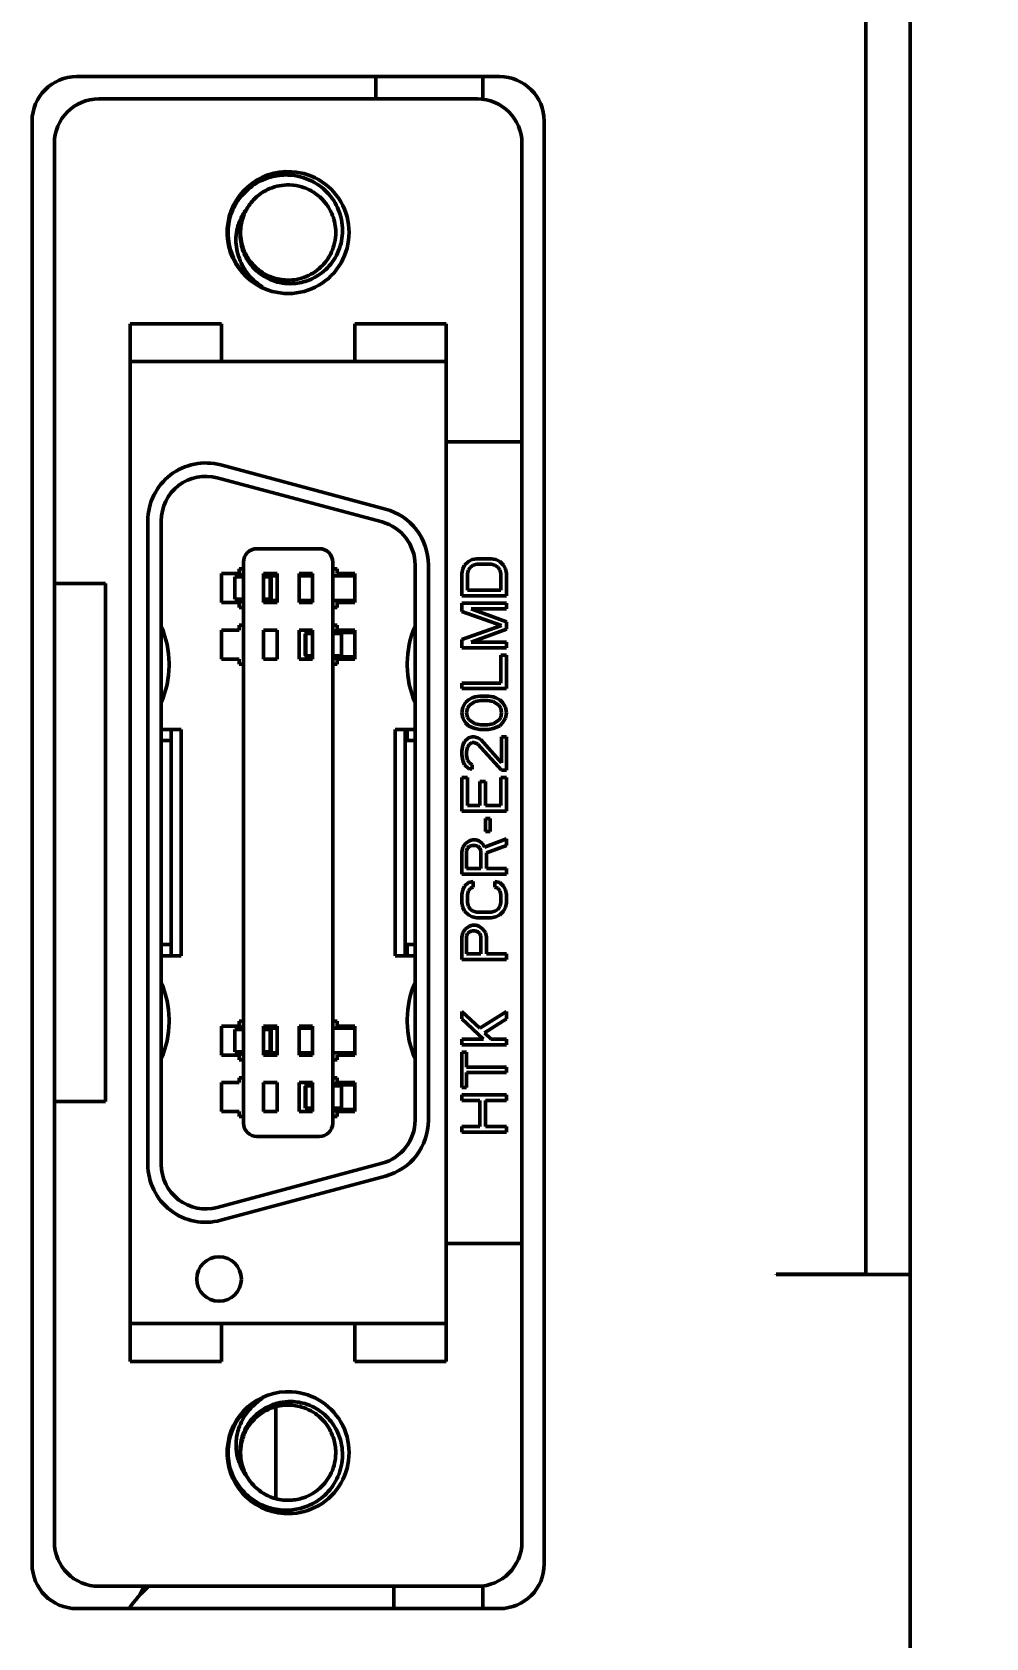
# Model space of a CAD drawing. Header units: millimetres. Extents: x 1391 to 4749, y -272 to 879.
# Drawn here: x 1851.08 to 1872.5, y 271.11 to 307.17 of the extents above; entities that cross this region are included whole.
import ezdxf

# ---------------------------------------------------------------- set-up
doc = ezdxf.new("R2010")
doc.units = ezdxf.units.MM
doc.header["$LTSCALE"] = 3
doc.layers.get('0').update_dxf_attribs({"lineweight": 25})
doc.layers.add('외형선(ISO)', color=7, linetype='Continuous', lineweight=50)
doc.layers.add('치수(ISO)', color=7, linetype='Continuous', lineweight=25)
doc.styles.add('레이블 문자 (JIS)', font='')
doc.styles.get('레이블 문자 (JIS)').set_extended_font_data('Gulim')
doc.dimstyles.new('복사 대상기본값 (JIS)', dxfattribs={"dimscale": 3, "dimtxt": 3, "dimasz": 2, "dimexe": 1, "dimexo": 0.5, "dimgap": 0.8, "dimtad": 1, "dimdsep": 46, "dimtxsty": '레이블 문자 (JIS)', "dimblk": 'Filled-1', "dimcen": 0.09, "dimdle": 10, "dimclrd": 256, "dimclre": 256, "dimclrt": 256, "dimazin": 2, "dimtfac": 0.666667, "dimtmove": 0, "dimatfit": 3, "dimldrblk": 'OPEN', "dimfxl": 1, "dimtolj": 1, "dimtzin": 0, "dimlwd": -1, "dimlwe": -1, "dimarcsym": 0})

# ---------------------------------------------------------------- blocks, each defined once
blk = doc.blocks.new('Filled-1')
at = {"color": 0}
for p, q in [((0, 0), (-1, 0.25)), ((-1, 0.25), (-1, -0.25)), ((-1, 0), (0, 0)), ((-1, -0.25), (0, 0))]:
    blk.add_line(p, q, dxfattribs=at)
at = {"color": 0, "flags": 128}
blk.add_lwpolyline([(-1, -0.25), (0, 0), (-1, 0.25), (-1, -0.25)], dxfattribs=at)
at = {"color": 0}
blk.add_solid([(-1, -0.25), (0, 0), (-1, 0.25), (-1, -0.25)], dxfattribs=at)
blk = doc.blocks.new('*D13')
at = {"layer": 'Defpoints', "color": 0}
for p in [(1865.801, 456.269), (1943.517, 456.269), (1858.301, 244.269)]:
    blk.add_point(p, dxfattribs=at)
at = {"layer": '치수(ISO)'}
for p, q in [((1867.301, 456.269), (1946.517, 456.269)), ((1943.517, 250.269), (1943.517, 450.269)), ((1859.801, 244.269), (1946.517, 244.269))]:
    blk.add_line(p, q, dxfattribs=at)
at = {"layer": '치수(ISO)', "linetype": 'ByBlock', "xscale": 6, "yscale": 6, "zscale": 6}
for p, rotation in [((1943.517, 456.269), 90), ((1943.517, 244.269), 270)]:
    blk.add_blockref('Filled-1', p, dxfattribs=dict(at, rotation=rotation))
at = {"layer": '치수(ISO)', "insert": (1931.865, 350.329), "char_height": 9, "attachment_point": 2, "rotation": 90, "style": '레이블 문자 (JIS)'}
blk.add_mtext('\\A1;212', dxfattribs=at)
blk = doc.blocks.new('_Open')
at = {"color": 0, "linetype": 'ByBlock', "lineweight": -2}
for p, q in [((-1, 0.1667), (0, 0)), ((-1, -0.1667), (0, 0)), ((0, 0), (-1, 0))]:
    blk.add_line(p, q, dxfattribs=at)
blk = doc.blocks.new('*D14')
at = {"layer": 'Defpoints', "color": 0}
for p in [(1868.801, 441.269), (1925.517, 441.269), (1868.801, 259.269)]:
    blk.add_point(p, dxfattribs=at)
at = {"layer": '치수(ISO)'}
for p, q in [((1870.301, 441.269), (1928.517, 441.269)), ((1925.517, 265.269), (1925.517, 435.269)), ((1870.301, 259.269), (1928.517, 259.269))]:
    blk.add_line(p, q, dxfattribs=at)
at = {"layer": '치수(ISO)', "linetype": 'ByBlock', "xscale": 6, "yscale": 6, "zscale": 6}
for p, rotation in [((1925.517, 441.269), 90), ((1925.517, 259.269), 270)]:
    blk.add_blockref('Filled-1', p, dxfattribs=dict(at, rotation=rotation))
at = {"layer": '치수(ISO)', "insert": (1913.865, 350.329), "char_height": 9, "attachment_point": 2, "rotation": 90, "style": '레이블 문자 (JIS)'}
blk.add_mtext('\\A1;182', dxfattribs=at)

msp = doc.modelspace()

# ---------------------------------------------------------------- linework, layer by layer
at = {"layer": '외형선(ISO)', "color": 0}
for p, q in [((1869.801, 421.269), (1869.801, 279.269)), ((1870.801, 421.269), (1870.801, 279.269)), ((1852.081, 306.169), (1861.581, 306.169)), ((1858.801, 306.169), (1858.801, 305.669)), ((1861.201, 305.662), (1861.201, 306.169)), ((1861.081, 305.669), (1852.581, 305.669)), ((1851.081, 272.769), (1851.081, 305.169)), ((1862.581, 305.169), (1862.581, 272.769)), ((1851.581, 304.669), (1851.581, 294.784)), ((1862.081, 297.969), (1862.081, 304.669)), ((1855.529, 303.021), (1855.529, 303.021)), ((1853.281, 299.769), (1853.281, 300.619)), ((1855.331, 300.619), (1853.281, 300.619)), ((1855.331, 300.619), (1855.331, 299.769)), ((1858.331, 300.619), (1860.381, 300.619)), ((1858.331, 300.619), (1858.331, 299.769)), ((1860.381, 300.619), (1860.381, 299.769)), ((1855.331, 299.769), (1853.281, 299.769)), ((1853.281, 299.769), (1853.281, 278.169)), ((1858.331, 299.769), (1855.331, 299.769)), ((1860.381, 299.769), (1858.331, 299.769)), ((1860.381, 278.169), (1860.381, 299.769)), ((1860.381, 297.969), (1862.081, 297.969)), ((1862.081, 279.969), (1862.081, 297.969)), ((1855.24, 297.16), (1858.94, 296.169)), ((1855.318, 297.45), (1859.018, 296.458)), ((1853.681, 281.744), (1853.681, 296.194)), ((1853.981, 281.744), (1853.981, 296.194)), ((1857.531, 295.569), (1856.131, 295.569)), ((1860.965, 295.323), (1860.88, 295.282)), ((1861.072, 295.344), (1860.965, 295.323)), ((1861.391, 295.344), (1861.072, 295.344)), ((1861.497, 295.323), (1861.391, 295.344)), ((1861.582, 295.282), (1861.497, 295.323)), ((1855.331, 295.009), (1855.331, 294.359)), ((1855.331, 295.009), (1855.731, 295.009)), ((1855.731, 295.119), (1855.731, 295.009)), ((1855.731, 295.119), (1855.831, 295.119)), ((1855.731, 295.014), (1855.761, 294.984)), ((1855.731, 294.953), (1855.731, 295.009)), ((1855.831, 294.984), (1855.761, 294.984)), ((1855.831, 295.269), (1855.831, 282.669)), ((1856.281, 294.359), (1856.281, 295.009)), ((1856.281, 295.009), (1856.581, 295.009)), ((1856.581, 295.009), (1856.581, 294.359)), ((1857.081, 295.009), (1857.381, 295.009)), ((1857.081, 294.359), (1857.081, 295.009)), ((1857.381, 295.009), (1857.381, 294.359)), ((1857.831, 295.269), (1857.831, 282.669)), ((1857.931, 295.119), (1857.831, 295.119)), ((1857.931, 295.009), (1857.931, 295.119)), ((1857.931, 295.009), (1858.331, 295.009)), ((1858.331, 294.359), (1858.331, 295.009)), ((1859.681, 295.203), (1859.681, 282.736)), ((1859.981, 295.203), (1859.981, 282.736)), ((1860.753, 295.115), (1860.731, 295.011)), ((1860.731, 294.511), (1860.731, 295.011)), ((1860.795, 295.198), (1860.753, 295.115)), ((1860.88, 295.282), (1860.795, 295.198)), ((1860.859, 295.011), (1860.88, 295.094)), ((1860.859, 295.011), (1860.859, 294.636)), ((1860.88, 295.094), (1860.923, 295.157)), ((1860.923, 295.157), (1860.987, 295.198)), ((1860.987, 295.198), (1861.072, 295.219)), ((1861.072, 295.219), (1861.391, 295.219)), ((1861.391, 295.219), (1861.476, 295.198)), ((1861.476, 295.198), (1861.54, 295.157)), ((1861.54, 295.157), (1861.582, 295.094)), ((1861.667, 295.198), (1861.582, 295.282)), ((1861.582, 295.094), (1861.604, 295.011)), ((1861.604, 295.011), (1861.604, 294.636)), ((1861.71, 295.115), (1861.667, 295.198)), ((1861.731, 295.011), (1861.71, 295.115)), ((1861.731, 294.511), (1861.731, 295.011)), ((1851.581, 283.154), (1851.581, 294.784)), ((1851.581, 294.784), (1852.731, 294.784)), ((1852.731, 283.154), (1852.731, 294.784)), ((1855.631, 294.934), (1855.831, 294.934)), ((1855.631, 294.934), (1855.631, 294.434)), ((1856.281, 294.959), (1856.531, 294.959)), ((1856.431, 294.934), (1856.281, 294.934)), ((1856.431, 294.434), (1856.431, 294.934)), ((1856.531, 294.959), (1856.581, 294.959)), ((1857.081, 294.959), (1857.381, 294.959)), ((1857.831, 294.959), (1858.331, 294.959)), ((1861.604, 294.636), (1860.859, 294.636)), ((1855.731, 294.359), (1855.331, 294.359)), ((1855.631, 294.434), (1855.831, 294.434)), ((1855.731, 294.359), (1855.731, 294.415)), ((1855.761, 294.384), (1855.731, 294.354)), ((1855.731, 294.359), (1855.731, 294.249)), ((1855.731, 294.249), (1855.831, 294.249)), ((1855.761, 294.384), (1855.831, 294.384)), ((1856.281, 294.434), (1856.431, 294.434)), ((1856.281, 294.409), (1856.531, 294.409)), ((1856.581, 294.359), (1856.281, 294.359)), ((1856.531, 294.409), (1856.581, 294.409)), ((1857.081, 294.409), (1857.381, 294.409)), ((1857.381, 294.359), (1857.081, 294.359)), ((1857.831, 294.409), (1858.331, 294.409)), ((1857.831, 294.249), (1857.931, 294.249)), ((1857.931, 294.359), (1858.331, 294.359)), ((1857.931, 294.359), (1857.931, 294.249)), ((1860.731, 294.511), (1861.731, 294.511)), ((1861.731, 294.344), (1860.731, 294.344)), ((1860.731, 294.344), (1860.731, 294.157)), ((1861.731, 294.219), (1861.731, 294.344)), ((1860.731, 294.157), (1861.625, 293.844)), ((1861.731, 293.928), (1860.944, 294.219)), ((1861.731, 294.219), (1860.944, 294.219)), ((1861.731, 293.761), (1861.731, 293.928)), ((1855.331, 293.739), (1855.331, 293.089)), ((1855.331, 293.739), (1855.731, 293.739)), ((1855.731, 293.849), (1855.731, 293.739)), ((1855.831, 293.849), (1855.731, 293.849)), ((1856.281, 293.089), (1856.281, 293.739)), ((1856.281, 293.739), (1856.581, 293.739)), ((1856.581, 293.739), (1856.581, 293.089)), ((1857.081, 293.089), (1857.081, 293.739)), ((1857.081, 293.739), (1857.381, 293.739)), ((1857.381, 293.664), (1857.231, 293.664)), ((1857.231, 293.164), (1857.231, 293.664)), ((1857.381, 293.739), (1857.381, 293.089)), ((1857.931, 293.849), (1857.831, 293.849)), ((1857.901, 293.714), (1857.831, 293.714)), ((1858.031, 293.664), (1857.831, 293.664)), ((1857.901, 293.714), (1857.931, 293.744)), ((1857.931, 293.849), (1857.931, 293.739)), ((1858.331, 293.739), (1857.931, 293.739)), ((1857.931, 293.739), (1857.931, 293.683)), ((1858.331, 293.689), (1857.931, 293.689)), ((1858.031, 293.164), (1858.031, 293.664)), ((1858.331, 293.089), (1858.331, 293.739)), ((1861.625, 293.844), (1860.731, 293.532)), ((1860.731, 293.532), (1860.731, 293.344)), ((1860.944, 293.469), (1861.731, 293.761)), ((1857.231, 293.164), (1857.381, 293.164)), ((1857.831, 293.164), (1858.031, 293.164)), ((1860.731, 293.344), (1861.731, 293.344)), ((1861.731, 293.469), (1860.944, 293.469)), ((1861.731, 293.178), (1861.604, 293.178)), ((1861.604, 293.178), (1861.604, 292.553)), ((1861.731, 293.344), (1861.731, 293.469)), ((1861.731, 292.428), (1861.731, 293.178)), ((1854.156, 292.937), (1854.156, 293.001)), ((1855.731, 293.089), (1855.331, 293.089)), ((1855.731, 293.089), (1855.731, 292.979)), ((1855.731, 292.979), (1855.831, 292.979)), ((1856.581, 293.089), (1856.281, 293.089)), ((1857.381, 293.089), (1857.081, 293.089)), ((1857.831, 293.114), (1857.901, 293.114)), ((1857.831, 292.979), (1857.931, 292.979)), ((1857.931, 293.084), (1857.901, 293.114)), ((1857.931, 293.145), (1857.931, 293.089)), ((1858.331, 293.139), (1857.931, 293.139)), ((1857.931, 293.089), (1858.331, 293.089)), ((1857.931, 293.089), (1857.931, 292.979)), ((1859.506, 292.937), (1859.506, 293.001)), ((1861.604, 292.553), (1860.731, 292.553)), ((1860.731, 292.553), (1860.731, 292.428)), ((1861.731, 292.428), (1860.731, 292.428)), ((1860.816, 292.115), (1860.753, 292.011)), ((1860.88, 292.178), (1860.816, 292.115)), ((1860.965, 292.219), (1860.88, 292.178)), ((1860.901, 292.053), (1861.029, 292.136)), ((1861.029, 292.24), (1860.965, 292.219)), ((1861.135, 292.261), (1861.029, 292.24)), ((1861.029, 292.136), (1861.157, 292.157)), ((1861.327, 292.261), (1861.135, 292.261)), ((1861.157, 292.157), (1861.306, 292.157)), ((1861.306, 292.157), (1861.433, 292.136)), ((1861.433, 292.24), (1861.327, 292.261)), ((1861.497, 292.219), (1861.433, 292.24)), ((1861.433, 292.136), (1861.561, 292.053)), ((1861.582, 292.178), (1861.497, 292.219)), ((1861.646, 292.115), (1861.582, 292.178)), ((1861.71, 292.011), (1861.646, 292.115)), ((1860.753, 292.011), (1860.731, 291.886)), ((1860.731, 291.886), (1860.753, 291.761)), ((1860.753, 291.761), (1860.816, 291.657)), ((1860.838, 291.886), (1860.859, 291.99)), ((1860.859, 291.782), (1860.838, 291.886)), ((1860.859, 291.99), (1860.901, 292.053)), ((1860.901, 291.719), (1860.859, 291.782)), ((1861.029, 291.636), (1860.901, 291.719)), ((1861.561, 291.719), (1861.433, 291.636)), ((1861.561, 292.053), (1861.604, 291.99)), ((1861.604, 291.782), (1861.561, 291.719)), ((1861.604, 291.99), (1861.625, 291.886)), ((1861.625, 291.886), (1861.604, 291.782)), ((1861.646, 291.657), (1861.71, 291.761)), ((1861.731, 291.886), (1861.71, 292.011)), ((1861.71, 291.761), (1861.731, 291.886)), ((1853.981, 291.509), (1854.431, 291.509)), ((1854.206, 286.429), (1854.206, 291.509)), ((1854.431, 286.429), (1854.431, 291.509)), ((1859.231, 291.509), (1859.231, 286.429)), ((1859.681, 291.509), (1859.231, 291.509)), ((1859.456, 291.509), (1859.456, 286.429)), ((1859.501, 291.259), (1859.501, 291.509)), ((1860.816, 291.657), (1860.88, 291.594)), ((1860.88, 291.594), (1860.965, 291.553)), ((1860.965, 291.553), (1861.029, 291.532)), ((1861.029, 291.636), (1861.157, 291.615)), ((1861.029, 291.532), (1861.135, 291.511)), ((1861.327, 291.511), (1861.135, 291.511)), ((1861.306, 291.615), (1861.157, 291.615)), ((1861.433, 291.636), (1861.306, 291.615)), ((1861.327, 291.511), (1861.433, 291.532)), ((1861.433, 291.532), (1861.497, 291.553)), ((1861.497, 291.553), (1861.582, 291.594)), ((1861.582, 291.594), (1861.646, 291.657)), ((1853.981, 291.259), (1854.206, 291.259)), ((1859.456, 291.259), (1859.681, 291.259)), ((1860.753, 291.157), (1860.731, 291.032)), ((1860.731, 291.032), (1860.731, 290.948)), ((1860.795, 291.24), (1860.753, 291.157)), ((1860.88, 291.323), (1860.795, 291.24)), ((1860.838, 291.011), (1860.859, 291.115)), ((1860.838, 290.928), (1860.838, 291.011)), ((1860.859, 291.115), (1860.901, 291.178)), ((1860.965, 291.344), (1860.88, 291.323)), ((1860.901, 291.178), (1860.965, 291.219)), ((1861.008, 291.344), (1860.965, 291.344)), ((1860.965, 291.219), (1861.008, 291.219)), ((1861.093, 291.323), (1861.008, 291.344)), ((1861.008, 291.219), (1861.093, 291.178)), ((1861.157, 291.282), (1861.093, 291.323)), ((1861.093, 291.178), (1861.625, 290.594)), ((1861.625, 290.761), (1861.157, 291.282)), ((1861.731, 291.344), (1861.625, 291.344)), ((1861.625, 291.344), (1861.625, 290.761)), ((1861.731, 290.594), (1861.731, 291.344)), ((1860.731, 290.948), (1860.753, 290.803)), ((1860.753, 290.803), (1860.795, 290.719)), ((1860.795, 290.719), (1860.88, 290.636)), ((1860.859, 290.823), (1860.838, 290.928)), ((1860.901, 290.761), (1860.859, 290.823)), ((1860.88, 290.636), (1860.965, 290.615)), ((1860.965, 290.719), (1860.901, 290.761)), ((1860.965, 290.615), (1860.965, 290.719)), ((1860.859, 290.428), (1860.731, 290.428)), ((1860.731, 290.428), (1860.731, 289.678)), ((1860.859, 289.803), (1860.859, 290.428)), ((1861.263, 290.344), (1861.135, 290.344)), ((1861.135, 290.344), (1861.135, 289.803)), ((1861.263, 289.803), (1861.263, 290.344)), ((1861.731, 290.428), (1861.604, 290.428)), ((1861.604, 289.803), (1861.604, 290.428)), ((1861.731, 290.594), (1861.625, 290.594)), ((1861.731, 289.678), (1861.731, 290.428)), ((1860.731, 289.678), (1861.731, 289.678)), ((1861.135, 289.803), (1860.859, 289.803)), ((1861.604, 289.803), (1861.263, 289.803)), ((1861.263, 289.511), (1861.263, 289.219)), ((1861.263, 289.511), (1861.37, 289.511)), ((1861.263, 289.219), (1861.37, 289.219)), ((1861.37, 289.219), (1861.37, 289.511)), ((1860.753, 288.865), (1860.731, 288.761)), ((1860.816, 288.948), (1860.753, 288.865)), ((1860.901, 289.011), (1860.816, 288.948)), ((1860.838, 288.782), (1860.859, 288.844)), ((1860.901, 288.886), (1860.859, 288.844)), ((1860.965, 289.032), (1860.901, 289.011)), ((1860.901, 288.886), (1860.965, 288.907)), ((1861.05, 289.032), (1860.965, 289.032)), ((1860.965, 288.907), (1861.029, 288.907)), ((1861.029, 288.907), (1861.093, 288.886)), ((1861.114, 289.011), (1861.05, 289.032)), ((1861.135, 288.844), (1861.093, 288.886)), ((1861.199, 288.948), (1861.114, 289.011)), ((1861.135, 288.844), (1861.157, 288.782)), ((1861.242, 288.865), (1861.199, 288.948)), ((1861.731, 289.053), (1861.242, 288.865)), ((1861.284, 288.74), (1861.731, 288.907)), ((1861.731, 288.907), (1861.731, 289.053)), ((1860.731, 288.761), (1860.731, 288.261)), ((1860.838, 288.386), (1860.838, 288.782)), ((1861.157, 288.386), (1861.157, 288.782)), ((1861.284, 288.74), (1861.284, 288.386)), ((1860.731, 288.261), (1861.731, 288.261)), ((1861.157, 288.386), (1860.838, 288.386)), ((1861.731, 288.386), (1861.284, 288.386)), ((1861.731, 288.261), (1861.731, 288.386)), ((1860.753, 287.907), (1860.731, 287.803)), ((1860.731, 287.803), (1860.731, 287.615)), ((1860.795, 287.99), (1860.753, 287.907)), ((1860.88, 288.073), (1860.795, 287.99)), ((1860.859, 287.803), (1860.88, 287.886)), ((1860.859, 287.615), (1860.859, 287.803)), ((1860.987, 288.094), (1860.88, 288.073)), ((1860.88, 287.886), (1860.923, 287.948)), ((1860.923, 287.948), (1860.987, 287.969)), ((1860.987, 287.969), (1860.987, 288.094)), ((1861.582, 288.073), (1861.476, 288.094)), ((1861.476, 287.969), (1861.476, 288.094)), ((1861.476, 287.969), (1861.54, 287.948)), ((1861.54, 287.948), (1861.582, 287.886)), ((1861.667, 287.99), (1861.582, 288.073)), ((1861.582, 287.886), (1861.604, 287.803)), ((1861.604, 287.803), (1861.604, 287.615)), ((1861.71, 287.907), (1861.667, 287.99)), ((1861.731, 287.803), (1861.71, 287.907)), ((1861.731, 287.615), (1861.731, 287.803)), ((1860.731, 287.615), (1860.753, 287.511)), ((1860.753, 287.511), (1860.795, 287.428)), ((1860.795, 287.428), (1860.88, 287.344)), ((1860.88, 287.532), (1860.859, 287.615)), ((1860.923, 287.469), (1860.88, 287.532)), ((1860.987, 287.428), (1860.923, 287.469)), ((1861.072, 287.407), (1860.987, 287.428)), ((1861.391, 287.407), (1861.072, 287.407)), ((1861.476, 287.428), (1861.391, 287.407)), ((1861.54, 287.469), (1861.476, 287.428)), ((1861.582, 287.532), (1861.54, 287.469)), ((1861.604, 287.615), (1861.582, 287.532)), ((1861.582, 287.344), (1861.667, 287.428)), ((1861.667, 287.428), (1861.71, 287.511)), ((1861.71, 287.511), (1861.731, 287.615)), ((1860.816, 287.032), (1860.753, 286.948)), ((1860.901, 287.094), (1860.816, 287.032)), ((1860.88, 287.344), (1860.965, 287.303)), ((1860.901, 287.094), (1860.965, 287.115)), ((1860.965, 287.303), (1861.072, 287.282)), ((1861.05, 287.115), (1860.965, 287.115)), ((1861.114, 287.094), (1861.05, 287.115)), ((1861.072, 287.282), (1861.391, 287.282)), ((1861.199, 287.032), (1861.114, 287.094)), ((1861.263, 286.948), (1861.199, 287.032)), ((1861.391, 287.282), (1861.497, 287.303)), ((1861.497, 287.303), (1861.582, 287.344)), ((1853.981, 286.679), (1854.206, 286.679)), ((1859.456, 286.679), (1859.681, 286.679)), ((1859.501, 286.429), (1859.501, 286.679)), ((1860.753, 286.948), (1860.731, 286.844)), ((1860.731, 286.844), (1860.731, 286.344)), ((1860.838, 286.865), (1860.859, 286.928)), ((1860.838, 286.469), (1860.838, 286.865)), ((1860.901, 286.969), (1860.859, 286.928)), ((1860.901, 286.969), (1860.965, 286.99)), ((1860.965, 286.99), (1861.029, 286.99)), ((1861.029, 286.99), (1861.093, 286.969)), ((1861.135, 286.928), (1861.093, 286.969)), ((1861.135, 286.928), (1861.157, 286.865)), ((1861.157, 286.469), (1861.157, 286.865)), ((1861.284, 286.844), (1861.263, 286.948)), ((1861.284, 286.469), (1861.284, 286.844)), ((1853.981, 286.429), (1854.431, 286.429)), ((1859.231, 286.429), (1859.681, 286.429)), ((1860.731, 286.344), (1861.731, 286.344)), ((1861.157, 286.469), (1860.838, 286.469)), ((1861.731, 286.469), (1861.284, 286.469)), ((1861.731, 286.344), (1861.731, 286.469)), ((1854.156, 284.937), (1854.156, 285.001)), ((1855.731, 284.959), (1855.731, 284.849)), ((1855.831, 284.959), (1855.731, 284.959)), ((1857.931, 284.959), (1857.831, 284.959)), ((1857.931, 284.849), (1857.931, 284.959)), ((1859.506, 284.937), (1859.506, 285.001)), ((1861.135, 284.803), (1860.731, 285.178)), ((1860.731, 285.178), (1860.731, 285.011)), ((1860.731, 285.011), (1861.221, 284.553)), ((1861.731, 285.178), (1861.135, 284.803)), ((1861.242, 284.698), (1861.731, 285.011)), ((1861.731, 285.011), (1861.731, 285.178)), ((1855.331, 284.849), (1855.331, 284.199)), ((1855.331, 284.849), (1855.731, 284.849)), ((1855.631, 284.774), (1855.831, 284.774)), ((1855.631, 284.774), (1855.631, 284.274)), ((1855.731, 284.854), (1855.761, 284.824)), ((1855.731, 284.793), (1855.731, 284.849)), ((1855.831, 284.824), (1855.761, 284.824)), ((1856.281, 284.199), (1856.281, 284.849)), ((1856.281, 284.849), (1856.581, 284.849)), ((1856.281, 284.799), (1856.531, 284.799)), ((1856.431, 284.774), (1856.281, 284.774)), ((1856.431, 284.274), (1856.431, 284.774)), ((1856.531, 284.799), (1856.581, 284.799)), ((1856.581, 284.849), (1856.581, 284.199)), ((1857.081, 284.199), (1857.081, 284.849)), ((1857.081, 284.849), (1857.381, 284.849)), ((1857.081, 284.799), (1857.381, 284.799)), ((1857.381, 284.849), (1857.381, 284.199)), ((1857.831, 284.799), (1858.331, 284.799)), ((1857.931, 284.849), (1858.331, 284.849)), ((1858.331, 284.199), (1858.331, 284.849)), ((1861.221, 284.553), (1860.731, 284.553)), ((1860.731, 284.553), (1860.731, 284.428)), ((1861.391, 284.553), (1861.242, 284.698)), ((1861.391, 284.553), (1861.731, 284.553)), ((1861.731, 284.428), (1861.731, 284.553)), ((1855.731, 284.199), (1855.331, 284.199)), ((1855.631, 284.274), (1855.831, 284.274)), ((1855.731, 284.199), (1855.731, 284.255)), ((1855.761, 284.224), (1855.731, 284.194)), ((1855.731, 284.199), (1855.731, 284.089)), ((1855.761, 284.224), (1855.831, 284.224)), ((1856.281, 284.274), (1856.431, 284.274)), ((1856.281, 284.249), (1856.531, 284.249)), ((1856.581, 284.199), (1856.281, 284.199)), ((1856.531, 284.249), (1856.581, 284.249)), ((1857.081, 284.249), (1857.381, 284.249)), ((1857.381, 284.199), (1857.081, 284.199)), ((1857.831, 284.249), (1858.331, 284.249)), ((1857.931, 284.199), (1858.331, 284.199)), ((1857.931, 284.199), (1857.931, 284.089)), ((1860.731, 284.428), (1861.731, 284.428)), ((1860.838, 284.261), (1860.731, 284.261)), ((1860.731, 283.469), (1860.731, 284.261)), ((1860.838, 283.928), (1860.838, 284.261)), ((1855.731, 284.089), (1855.831, 284.089)), ((1857.831, 284.089), (1857.931, 284.089)), ((1861.731, 283.928), (1860.838, 283.928)), ((1860.838, 283.469), (1860.838, 283.803)), ((1860.838, 283.803), (1861.731, 283.803)), ((1861.731, 283.803), (1861.731, 283.928)), ((1855.331, 283.579), (1855.331, 282.929)), ((1855.331, 283.579), (1855.731, 283.579)), ((1855.731, 283.689), (1855.731, 283.579)), ((1855.831, 283.689), (1855.731, 283.689)), ((1856.281, 282.929), (1856.281, 283.579)), ((1856.281, 283.579), (1856.581, 283.579)), ((1856.581, 283.579), (1856.581, 282.929)), ((1857.081, 282.929), (1857.081, 283.579)), ((1857.081, 283.579), (1857.381, 283.579)), ((1857.381, 283.504), (1857.231, 283.504)), ((1857.231, 283.004), (1857.231, 283.504)), ((1857.381, 283.579), (1857.381, 282.929)), ((1857.931, 283.689), (1857.831, 283.689)), ((1857.901, 283.554), (1857.831, 283.554)), ((1858.031, 283.504), (1857.831, 283.504)), ((1857.901, 283.554), (1857.931, 283.584)), ((1857.931, 283.579), (1857.931, 283.689)), ((1857.931, 283.579), (1858.331, 283.579)), ((1857.931, 283.579), (1857.931, 283.523)), ((1858.331, 283.529), (1857.931, 283.529)), ((1858.031, 283.004), (1858.031, 283.504)), ((1858.331, 282.929), (1858.331, 283.579)), ((1860.731, 283.469), (1860.838, 283.469)), ((1851.581, 273.269), (1851.581, 283.154)), ((1852.731, 283.154), (1851.581, 283.154)), ((1860.731, 283.303), (1861.731, 283.303)), ((1860.731, 283.178), (1860.731, 283.303)), ((1861.135, 283.178), (1860.731, 283.178)), ((1861.135, 282.594), (1861.135, 283.178)), ((1861.263, 282.594), (1861.263, 283.178)), ((1861.731, 283.178), (1861.263, 283.178)), ((1861.731, 283.303), (1861.731, 283.178)), ((1855.731, 282.929), (1855.331, 282.929)), ((1855.731, 282.929), (1855.731, 282.819)), ((1855.731, 282.819), (1855.831, 282.819)), ((1856.581, 282.929), (1856.281, 282.929)), ((1857.381, 282.929), (1857.081, 282.929)), ((1857.231, 283.004), (1857.381, 283.004)), ((1857.831, 283.004), (1858.031, 283.004)), ((1857.831, 282.954), (1857.901, 282.954)), ((1857.831, 282.819), (1857.931, 282.819)), ((1857.931, 282.924), (1857.901, 282.954)), ((1857.931, 282.985), (1857.931, 282.929)), ((1858.331, 282.979), (1857.931, 282.979)), ((1857.931, 282.929), (1858.331, 282.929)), ((1857.931, 282.929), (1857.931, 282.819)), ((1857.531, 282.369), (1856.131, 282.369)), ((1860.731, 282.594), (1861.135, 282.594)), ((1860.731, 282.469), (1860.731, 282.594)), ((1861.731, 282.469), (1860.731, 282.469)), ((1861.263, 282.594), (1861.731, 282.594)), ((1861.731, 282.594), (1861.731, 282.469)), ((1858.94, 281.77), (1855.24, 280.778)), ((1859.018, 281.48), (1855.318, 280.488)), ((1862.081, 279.969), (1860.381, 279.969)), ((1862.081, 279.969), (1862.081, 273.269)), ((1867.791, 279.269), (1867.791, 279.279)), ((1867.791, 279.279), (1867.801, 279.279)), ((1870.801, 279.269), (1867.791, 279.269)), ((1867.801, 279.279), (1869.801, 279.279)), ((1870.801, 279.269), (1870.801, 261.269)), ((1853.281, 278.169), (1855.331, 278.169)), ((1853.281, 278.169), (1853.281, 277.319)), ((1855.331, 278.169), (1858.331, 278.169)), ((1855.331, 278.169), (1855.331, 277.319)), ((1858.331, 278.169), (1860.381, 278.169)), ((1858.331, 277.319), (1858.331, 278.169)), ((1860.381, 277.319), (1860.381, 278.169)), ((1855.331, 277.319), (1853.281, 277.319)), ((1860.381, 277.319), (1858.331, 277.319)), ((1856.551, 276.301), (1856.551, 274.238)), ((1855.529, 274.917), (1855.529, 274.917)), ((1852.581, 272.269), (1861.081, 272.269)), ((1853.509, 272.084), (1853.601, 272.269)), ((1859.201, 271.769), (1859.201, 272.269)), ((1861.201, 271.769), (1861.201, 272.276)), ((1861.581, 271.769), (1852.081, 271.769))]:
    msp.add_line(p, q, dxfattribs=at)
msp.add_circle((1855.281, 279.169), 0.5, dxfattribs=at)
for centre, radius, start, end in [((1852.081, 305.169), 1, 90, 180), ((1861.581, 305.169), 1, 0, 90), ((1852.581, 304.669), 1, 90, 180), ((1861.081, 304.669), 1, 0, 90), ((1856.831, 302.669), 1.369, 86.4, 266.4), ((1856.831, 302.669), 1.369, 266.4, 86.4), ((1856.831, 302.669), 1.069, 149.7945, 170.0063), ((1854.981, 296.194), 1.3, 75, 180), ((1854.981, 296.194), 1, 75, 180), ((1858.681, 295.203), 1.3, 0, 75), ((1858.681, 295.203), 1, 0, 75), ((1856.131, 295.269), 0.3, 90, 180), ((1857.531, 295.269), 0.3, 0, 90), ((1852.156, 293.001), 2, 360, 24.1468), ((1861.506, 293.001), 2, 155.8532, 180), ((1852.156, 292.937), 2, 335.8532, 0), ((1852.156, 285.001), 2, 360, 24.1468), ((1861.506, 285.001), 2, 155.8532, 180), ((1852.156, 284.937), 2, 335.8532, 0), ((1858.681, 282.736), 1, 285, 0), ((1858.681, 282.736), 1.3, 285, 0), ((1856.131, 282.669), 0.3, 180, 270), ((1857.531, 282.669), 0.3, 270, 0), ((1854.981, 281.744), 1.3, 180, 285), ((1854.981, 281.744), 1, 180, 285), ((1856.831, 275.269), 1.369, 86.4, 266.4), ((1856.831, 275.269), 1.369, 266.4, 86.4), ((1856.831, 275.269), 1.069, 189.9937, 210.1658), ((1852.581, 273.269), 1, 180, 270), ((1861.081, 273.269), 1, 270, 0), ((1852.081, 272.769), 1, 180, 270), ((1861.581, 272.769), 1, 270, 0), ((1855.731, 270.069), 3, 132.8334, 145.4819)]:
    msp.add_arc(centre, radius, start, end, dxfattribs=at)
for centre, major_axis, ratio, start_param, end_param in [((1785.212, 353.862), (71.341, -58.926), 0.019263, 6.2384, 6.242728), ((1785.212, 235.506), (71.341, 58.926), 0.019263, 0.040457, 0.044785), ((1928.45, 352.592), (-71.341, -58.926), 0.019263, 0.040457, 0.044785), ((1928.45, 234.236), (-71.341, 58.926), 0.019263, 6.2384, 6.242728), ((1861.506, 292.937), (0.42, -1.955), 0.999948, 4.500916, 4.922361), ((1861.506, 284.937), (-0.417, 1.956), 0.999948, 1.360825, 1.782269), ((1785.212, 343.702), (71.341, -58.926), 0.019263, 6.2384, 6.242728), ((1785.212, 225.346), (71.341, 58.926), 0.019263, 0.040457, 0.044785), ((1928.45, 342.432), (-71.341, -58.926), 0.019263, 0.040457, 0.044785), ((1928.45, 224.076), (-71.341, 58.926), 0.019263, 6.2384, 6.242728)]:
    msp.add_ellipse(centre, major_axis=major_axis, ratio=ratio, start_param=start_param, end_param=end_param, dxfattribs=at)
for points, knots in [([(1856.831, 303.96), (1856.696, 303.965), (1856.561, 303.948), (1856.286, 303.869), (1856.148, 303.803), (1855.909, 303.632), (1855.807, 303.53), (1855.638, 303.296), (1855.572, 303.162), (1855.529, 303.021)], [0.0000046, 0.0000046, 0.0000046, 0.0000046, 0.0405491, 0.0405491, 0.0859375, 0.0859375, 0.1288493, 0.1288493, 0.173431, 0.173431, 0.173431, 0.173431]), ([(1855.907, 303.207), (1855.928, 303.242), (1855.95, 303.276), (1856.033, 303.387), (1856.101, 303.456), (1856.238, 303.562), (1856.303, 303.602), (1856.436, 303.665), (1856.504, 303.689), (1856.648, 303.725), (1856.725, 303.736), (1856.896, 303.74), (1856.99, 303.73), (1857.148, 303.692), (1857.212, 303.671), (1857.362, 303.602), (1857.445, 303.55), (1857.581, 303.435), (1857.636, 303.377), (1857.735, 303.246), (1857.779, 303.172), (1857.863, 302.977), (1857.892, 302.852), (1857.899, 302.725)], [0.0000777, 0.0000777, 0.0000777, 0.0000777, 0.0122905, 0.0122905, 0.0415772, 0.0415772, 0.0642819, 0.0642819, 0.0859219, 0.0859219, 0.1090576, 0.1090576, 0.1374293, 0.1374293, 0.1576978, 0.1576978, 0.1871767, 0.1871767, 0.2110638, 0.2110638, 0.2367444, 0.2367444, 0.2749291, 0.2749291, 0.2749291, 0.2749291]), ([(1856.831, 303.96), (1856.844, 303.96), (1856.856, 303.959), (1856.883, 303.957), (1856.898, 303.956), (1856.912, 303.955)], [-0.008112216, -0.008112216, -0.008112216, -0.008112216, -0.00435273, -0.00435273, -0.000000528, -0.000000528, -0.000000528, -0.000000528]), ([(1856.912, 303.955), (1857.087, 303.938), (1857.246, 303.885), (1857.515, 303.743), (1857.636, 303.65), (1857.857, 303.403), (1857.931, 303.261), (1858.032, 302.981), (1858.058, 302.817), (1858.046, 302.579), (1858.036, 302.504), (1857.981, 302.277), (1857.914, 302.133), (1857.734, 301.885), (1857.625, 301.782), (1857.397, 301.637), (1857.285, 301.589), (1857.059, 301.53), (1856.945, 301.517), (1856.831, 301.521)], [-0.3411007, -0.3411007, -0.3411007, -0.3411007, -0.3069158, -0.3069158, -0.2734053, -0.2734053, -0.2332699, -0.2332699, -0.1843148, -0.1843148, -0.1617106, -0.1617106, -0.1148049, -0.1148049, -0.0703622, -0.0703622, -0.0342019, -0.0342019, -0.00006, -0.00006, -0.00006, -0.00006]), ([(1855.529, 303.021), (1855.492, 302.882), (1855.478, 302.737), (1855.496, 302.424), (1855.536, 302.255), (1855.665, 301.973), (1855.744, 301.856), (1855.964, 301.624), (1856.103, 301.523), (1856.255, 301.448)], [0.0000575, 0.0000575, 0.0000575, 0.0000575, 0.0431425, 0.0431425, 0.0941527, 0.0941527, 0.1362417, 0.1362417, 0.1837266, 0.1837266, 0.1837266, 0.1837266]), ([(1855.907, 303.207), (1855.849, 303.135), (1855.799, 303.055), (1855.722, 302.89), (1855.694, 302.805), (1855.65, 302.576), (1855.651, 302.433), (1855.705, 302.152), (1855.756, 302.014), (1855.874, 301.806), (1855.931, 301.728), (1856.073, 301.576), (1856.159, 301.505), (1856.255, 301.448)], [-0.2052971, -0.2052971, -0.2052971, -0.2052971, -0.1771195, -0.1771195, -0.1499367, -0.1499367, -0.106524, -0.106524, -0.0636076, -0.0636076, -0.0343101, -0.0343101, -0.0006124, -0.0006124, -0.0006124, -0.0006124]), ([(1855.778, 302.855), (1855.754, 302.742), (1855.748, 302.626), (1855.773, 302.387), (1855.807, 302.266), (1855.891, 302.091), (1855.926, 302.032), (1856.056, 301.857), (1856.168, 301.756), (1856.369, 301.636), (1856.447, 301.6), (1856.604, 301.55), (1856.681, 301.534), (1856.759, 301.526)], [0.0000318, 0.0000318, 0.0000318, 0.0000318, 0.034577, 0.034577, 0.0721473, 0.0721473, 0.092808, 0.092808, 0.1374402, 0.1374402, 0.1631401, 0.1631401, 0.1867951, 0.1867951, 0.1867951, 0.1867951]), ([(1855.778, 302.85), (1855.775, 302.833), (1855.772, 302.815), (1855.763, 302.739), (1855.761, 302.68), (1855.763, 302.622)], [-0.02302724, -0.02302724, -0.02302724, -0.02302724, -0.01772607, -0.01772607, -0.00004608, -0.00004608, -0.00004608, -0.00004608]), ([(1855.763, 302.622), (1855.767, 302.548), (1855.777, 302.475), (1855.809, 302.352), (1855.826, 302.302), (1855.878, 302.179), (1855.917, 302.109), (1856.004, 301.989), (1856.048, 301.938), (1856.163, 301.83), (1856.237, 301.776), (1856.376, 301.7), (1856.437, 301.673), (1856.561, 301.633), (1856.622, 301.619), (1856.733, 301.604), (1856.782, 301.6), (1856.831, 301.6)], [-0.1637368, -0.1637368, -0.1637368, -0.1637368, -0.1415377, -0.1415377, -0.1256857, -0.1256857, -0.1014852, -0.1014852, -0.081264, -0.081264, -0.0539013, -0.0539013, -0.0337589, -0.0337589, -0.0148685, -0.0148685, -0.0001066, -0.0001066, -0.0001066, -0.0001066]), ([(1857.899, 302.725), (1857.901, 302.689), (1857.901, 302.653), (1857.895, 302.535), (1857.882, 302.455), (1857.841, 302.313), (1857.817, 302.249), (1857.739, 302.095), (1857.679, 302.009), (1857.557, 301.881), (1857.502, 301.834), (1857.378, 301.747), (1857.31, 301.71), (1857.167, 301.652), (1857.095, 301.63), (1856.958, 301.606), (1856.895, 301.6), (1856.831, 301.6)], [0.0000092, 0.0000092, 0.0000092, 0.0000092, 0.010932, 0.010932, 0.0352526, 0.0352526, 0.0555584, 0.0555584, 0.0870563, 0.0870563, 0.1088097, 0.1088097, 0.1322757, 0.1322757, 0.1549691, 0.1549691, 0.1740474, 0.1740474, 0.1740474, 0.1740474]), ([(1856.759, 301.526), (1856.771, 301.525), (1856.783, 301.524), (1856.807, 301.522), (1856.819, 301.522), (1856.831, 301.521)], [0.000040169, 0.000040169, 0.000040169, 0.000040169, 0.0036464, 0.0036464, 0.007257218, 0.007257218, 0.007257218, 0.007257218]), ([(1855.731, 294.984), (1855.736, 294.967), (1855.734, 294.955), (1855.721, 294.938), (1855.711, 294.934), (1855.701, 294.934)], [0.0006324, 0.0006324, 0.0006324, 0.0006324, 0.1004947, 0.1004947, 0.2001173, 0.2001173, 0.2001173, 0.2001173]), ([(1855.761, 294.984), (1855.756, 294.984), (1855.751, 294.984), (1855.741, 294.984), (1855.736, 294.984), (1855.731, 294.984)], [-0.003752673, -0.003752673, -0.003752673, -0.003752673, -0.002194462, -0.002194462, -0.000770873, -0.000770873, -0.000770873, -0.000770873]), ([(1855.701, 294.434), (1855.711, 294.434), (1855.721, 294.43), (1855.734, 294.414), (1855.736, 294.401), (1855.731, 294.385)], [0.000001, 0.000001, 0.000001, 0.000001, 0.0996192, 0.0996192, 0.1994775, 0.1994775, 0.1994775, 0.1994775]), ([(1855.731, 294.384), (1855.736, 294.384), (1855.741, 294.384), (1855.751, 294.384), (1855.756, 294.384), (1855.761, 294.384)], [-0.0029828, -0.0029828, -0.0029828, -0.0029828, -0.001559201, -0.001559201, -0.000001, -0.000001, -0.000001, -0.000001]), ([(1857.931, 293.714), (1857.926, 293.714), (1857.922, 293.714), (1857.912, 293.714), (1857.906, 293.714), (1857.901, 293.714)], [-0.0029828, -0.0029828, -0.0029828, -0.0029828, -0.001559201, -0.001559201, -0.000001, -0.000001, -0.000001, -0.000001]), ([(1857.962, 293.664), (1857.952, 293.664), (1857.942, 293.668), (1857.929, 293.685), (1857.926, 293.697), (1857.931, 293.714)], [0.000001, 0.000001, 0.000001, 0.000001, 0.0996192, 0.0996192, 0.1994775, 0.1994775, 0.1994775, 0.1994775]), ([(1857.931, 293.115), (1857.926, 293.131), (1857.929, 293.144), (1857.942, 293.16), (1857.952, 293.164), (1857.962, 293.164)], [0.0006326, 0.0006326, 0.0006326, 0.0006326, 0.1004947, 0.1004947, 0.2001173, 0.2001173, 0.2001173, 0.2001173]), ([(1857.901, 293.114), (1857.906, 293.114), (1857.912, 293.114), (1857.922, 293.114), (1857.926, 293.114), (1857.931, 293.114)], [-0.003752681, -0.003752681, -0.003752681, -0.003752681, -0.002194471, -0.002194471, -0.000770878, -0.000770878, -0.000770878, -0.000770878]), ([(1855.731, 284.824), (1855.736, 284.807), (1855.734, 284.795), (1855.721, 284.778), (1855.711, 284.774), (1855.701, 284.774)], [0.0006324, 0.0006324, 0.0006324, 0.0006324, 0.1004947, 0.1004947, 0.2001173, 0.2001173, 0.2001173, 0.2001173]), ([(1855.761, 284.824), (1855.756, 284.824), (1855.751, 284.824), (1855.741, 284.824), (1855.736, 284.824), (1855.731, 284.824)], [-0.003752673, -0.003752673, -0.003752673, -0.003752673, -0.002194462, -0.002194462, -0.000770873, -0.000770873, -0.000770873, -0.000770873]), ([(1855.701, 284.274), (1855.711, 284.274), (1855.721, 284.27), (1855.734, 284.254), (1855.736, 284.241), (1855.731, 284.225)], [0.000001, 0.000001, 0.000001, 0.000001, 0.0996192, 0.0996192, 0.1994775, 0.1994775, 0.1994775, 0.1994775]), ([(1855.731, 284.224), (1855.736, 284.224), (1855.741, 284.224), (1855.751, 284.224), (1855.756, 284.224), (1855.761, 284.224)], [-0.0029828, -0.0029828, -0.0029828, -0.0029828, -0.001559201, -0.001559201, -0.000001, -0.000001, -0.000001, -0.000001]), ([(1857.931, 283.554), (1857.926, 283.554), (1857.922, 283.554), (1857.912, 283.554), (1857.906, 283.554), (1857.901, 283.554)], [-0.0029828, -0.0029828, -0.0029828, -0.0029828, -0.001559201, -0.001559201, -0.000001, -0.000001, -0.000001, -0.000001]), ([(1857.962, 283.504), (1857.952, 283.504), (1857.942, 283.508), (1857.929, 283.525), (1857.926, 283.537), (1857.931, 283.554)], [0.000001, 0.000001, 0.000001, 0.000001, 0.0996192, 0.0996192, 0.1994775, 0.1994775, 0.1994775, 0.1994775]), ([(1857.901, 282.954), (1857.906, 282.954), (1857.912, 282.954), (1857.922, 282.954), (1857.926, 282.954), (1857.931, 282.954)], [-0.003752681, -0.003752681, -0.003752681, -0.003752681, -0.002194471, -0.002194471, -0.000770878, -0.000770878, -0.000770878, -0.000770878]), ([(1857.931, 282.955), (1857.926, 282.971), (1857.929, 282.984), (1857.942, 283), (1857.952, 283.004), (1857.962, 283.004)], [0.0006326, 0.0006326, 0.0006326, 0.0006326, 0.1004947, 0.1004947, 0.2001173, 0.2001173, 0.2001173, 0.2001173]), ([(1856.257, 276.49), (1856.104, 276.416), (1855.964, 276.315), (1855.744, 276.082), (1855.665, 275.965), (1855.536, 275.683), (1855.496, 275.515), (1855.478, 275.201), (1855.492, 275.056), (1855.529, 274.917)], [-0.1839248, -0.1839248, -0.1839248, -0.1839248, -0.1362417, -0.1362417, -0.0941527, -0.0941527, -0.0431425, -0.0431425, -0.0000575, -0.0000575, -0.0000575, -0.0000575]), ([(1855.907, 274.732), (1855.883, 274.762), (1855.859, 274.794), (1855.838, 274.827), (1855.81, 274.87), (1855.785, 274.916), (1855.764, 274.963), (1855.725, 275.046), (1855.698, 275.135), (1855.681, 275.226), (1855.664, 275.317), (1855.658, 275.411), (1855.663, 275.505), (1855.669, 275.599), (1855.685, 275.694), (1855.714, 275.787), (1855.721, 275.813), (1855.73, 275.838), (1855.739, 275.863), (1855.765, 275.93), (1855.796, 275.995), (1855.834, 276.057), (1855.885, 276.143), (1855.946, 276.223), (1856.017, 276.296), (1856.088, 276.369), (1856.169, 276.434), (1856.257, 276.49)], [0.0000023, 0.0000023, 0.0000023, 0.0000023, 0.0620137, 0.0620137, 0.0620137, 0.1428571, 0.1428571, 0.1428571, 0.2857143, 0.2857143, 0.2857143, 0.4285714, 0.4285714, 0.4285714, 0.5714286, 0.5714286, 0.5714286, 0.6103082, 0.6103082, 0.6103082, 0.7142857, 0.7142857, 0.7142857, 0.8571429, 0.8571429, 0.8571429, 0.9991428, 0.9991428, 0.9991428, 0.9991428]), ([(1856.831, 276.417), (1856.747, 276.414), (1856.663, 276.401), (1856.492, 276.356), (1856.406, 276.321), (1856.196, 276.204), (1856.081, 276.107), (1855.946, 275.936), (1855.908, 275.878), (1855.816, 275.7), (1855.777, 275.574), (1855.747, 275.324), (1855.753, 275.202), (1855.778, 275.084)], [-0.1930619, -0.1930619, -0.1930619, -0.1930619, -0.1679086, -0.1679086, -0.1405681, -0.1405681, -0.0961458, -0.0961458, -0.0755457, -0.0755457, -0.0363253, -0.0363253, -0.0000318, -0.0000318, -0.0000318, -0.0000318]), ([(1855.778, 275.088), (1855.766, 275.157), (1855.761, 275.227), (1855.765, 275.387), (1855.779, 275.476), (1855.817, 275.61), (1855.833, 275.656), (1855.874, 275.749), (1855.899, 275.796), (1855.981, 275.924), (1856.045, 276), (1856.169, 276.111), (1856.223, 276.151), (1856.351, 276.228), (1856.425, 276.261), (1856.565, 276.307), (1856.629, 276.321), (1856.739, 276.335), (1856.785, 276.338), (1856.831, 276.338)], [-0.1866855, -0.1866855, -0.1866855, -0.1866855, -0.16565, -0.16565, -0.1386469, -0.1386469, -0.1239517, -0.1239517, -0.1079914, -0.1079914, -0.0782642, -0.0782642, -0.0579725, -0.0579725, -0.0335321, -0.0335321, -0.0138665, -0.0138665, -0.0000527, -0.0000527, -0.0000527, -0.0000527]), ([(1856.892, 276.336), (1856.943, 276.334), (1856.994, 276.327), (1857.11, 276.303), (1857.174, 276.284), (1857.308, 276.229), (1857.378, 276.191), (1857.52, 276.092), (1857.591, 276.028), (1857.695, 275.903), (1857.733, 275.847), (1857.815, 275.7), (1857.851, 275.605), (1857.885, 275.456), (1857.893, 275.404), (1857.901, 275.303), (1857.901, 275.254), (1857.894, 275.13), (1857.882, 275.056), (1857.84, 274.908), (1857.811, 274.834), (1857.739, 274.701), (1857.699, 274.641), (1857.608, 274.531), (1857.557, 274.481), (1857.447, 274.393), (1857.389, 274.354), (1857.246, 274.28), (1857.159, 274.248), (1856.97, 274.204), (1856.867, 274.196), (1856.764, 274.202)], [-0.3375601, -0.3375601, -0.3375601, -0.3375601, -0.3222116, -0.3222116, -0.3020918, -0.3020918, -0.2785074, -0.2785074, -0.2499157, -0.2499157, -0.2296088, -0.2296088, -0.1992469, -0.1992469, -0.1836274, -0.1836274, -0.1688271, -0.1688271, -0.1463358, -0.1463358, -0.1224381, -0.1224381, -0.1008859, -0.1008859, -0.0794519, -0.0794519, -0.0585231, -0.0585231, -0.0309623, -0.0309623, -0.0000463, -0.0000463, -0.0000463, -0.0000463]), ([(1856.903, 276.417), (1856.891, 276.418), (1856.878, 276.418), (1856.854, 276.418), (1856.843, 276.417), (1856.831, 276.417)], [-0.007244005, -0.007244005, -0.007244005, -0.007244005, -0.003482443, -0.003482443, -0.000016156, -0.000016156, -0.000016156, -0.000016156]), ([(1856.831, 273.978), (1856.955, 273.983), (1857.076, 274.005), (1857.309, 274.083), (1857.419, 274.138), (1857.643, 274.295), (1857.75, 274.403), (1857.88, 274.593), (1857.919, 274.663), (1858.015, 274.887), (1858.049, 275.049), (1858.052, 275.288), (1858.046, 275.364), (1858.003, 275.606), (1857.94, 275.754), (1857.779, 276.002), (1857.677, 276.11), (1857.462, 276.266), (1857.356, 276.32), (1857.134, 276.394), (1857.019, 276.415), (1856.903, 276.417)], [-0.345831, -0.345831, -0.345831, -0.345831, -0.3136657, -0.3136657, -0.2815075, -0.2815075, -0.2421196, -0.2421196, -0.2212706, -0.2212706, -0.1785027, -0.1785027, -0.1587316, -0.1587316, -0.1143945, -0.1143945, -0.0705903, -0.0705903, -0.0350836, -0.0350836, -0.0003014, -0.0003014, -0.0003014, -0.0003014]), ([(1856.831, 276.338), (1856.841, 276.338), (1856.852, 276.338), (1856.872, 276.337), (1856.882, 276.337), (1856.892, 276.336)], [-0.006752783, -0.006752783, -0.006752783, -0.006752783, -0.003688664, -0.003688664, -0.000621289, -0.000621289, -0.000621289, -0.000621289]), ([(1855.529, 274.917), (1855.57, 274.782), (1855.632, 274.654), (1855.791, 274.428), (1855.884, 274.33), (1856.106, 274.16), (1856.234, 274.092), (1856.493, 274.005), (1856.621, 273.982), (1856.75, 273.978)], [-0.165231, -0.165231, -0.165231, -0.165231, -0.1225681, -0.1225681, -0.0819482, -0.0819482, -0.0387714, -0.0387714, -0.0000351, -0.0000351, -0.0000351, -0.0000351]), ([(1856.764, 274.202), (1856.706, 274.206), (1856.647, 274.214), (1856.477, 274.254), (1856.369, 274.299), (1856.231, 274.384), (1856.193, 274.41), (1856.057, 274.521), (1855.972, 274.62), (1855.907, 274.732)], [-0.1053001, -0.1053001, -0.1053001, -0.1053001, -0.0876701, -0.0876701, -0.0526711, -0.0526711, -0.0388944, -0.0388944, -0.0000127, -0.0000127, -0.0000127, -0.0000127]), ([(1856.75, 273.978), (1856.764, 273.978), (1856.777, 273.978), (1856.804, 273.978), (1856.818, 273.978), (1856.831, 273.978)], [-0.008142407, -0.008142407, -0.008142407, -0.008142407, -0.004078679, -0.004078679, -0.000015167, -0.000015167, -0.000015167, -0.000015167])]:
    msp.add_open_spline(points, degree=3, knots=knots, dxfattribs=at)
for points in [[(1855.777, 302.492), (1855.777, 302.491), (1855.778, 302.489), (1855.778, 302.487)], [(1855.731, 294.984), (1855.731, 294.974), (1855.731, 294.964), (1855.731, 294.954)], [(1856.449, 294.929), (1856.45, 294.929), (1856.45, 294.929), (1856.45, 294.929)], [(1856.45, 294.929), (1856.45, 294.766), (1856.45, 294.603), (1856.45, 294.439)], [(1855.731, 294.415), (1855.731, 294.405), (1855.731, 294.395), (1855.731, 294.384)], [(1856.449, 294.439), (1856.45, 294.439), (1856.45, 294.439), (1856.45, 294.439)], [(1857.213, 293.659), (1857.213, 293.659), (1857.213, 293.659), (1857.213, 293.659)], [(1857.213, 293.169), (1857.213, 293.333), (1857.213, 293.496), (1857.213, 293.659)], [(1857.931, 293.684), (1857.931, 293.694), (1857.931, 293.704), (1857.931, 293.714)], [(1857.213, 293.169), (1857.213, 293.169), (1857.213, 293.169), (1857.213, 293.169)], [(1857.931, 293.114), (1857.931, 293.125), (1857.931, 293.135), (1857.931, 293.145)], [(1855.731, 284.824), (1855.731, 284.814), (1855.731, 284.804), (1855.731, 284.794)], [(1856.449, 284.769), (1856.45, 284.769), (1856.45, 284.769), (1856.45, 284.769)], [(1856.45, 284.769), (1856.45, 284.606), (1856.45, 284.443), (1856.45, 284.279)], [(1855.731, 284.255), (1855.731, 284.245), (1855.731, 284.235), (1855.731, 284.224)], [(1856.449, 284.279), (1856.45, 284.279), (1856.45, 284.279), (1856.45, 284.279)], [(1857.213, 283.499), (1857.213, 283.499), (1857.213, 283.499), (1857.213, 283.499)], [(1857.213, 283.009), (1857.213, 283.173), (1857.213, 283.336), (1857.213, 283.499)], [(1857.931, 283.524), (1857.931, 283.534), (1857.931, 283.544), (1857.931, 283.554)], [(1857.213, 283.009), (1857.213, 283.009), (1857.213, 283.009), (1857.213, 283.009)], [(1857.931, 282.954), (1857.931, 282.965), (1857.931, 282.975), (1857.931, 282.985)], [(1855.777, 275.446), (1855.777, 275.448), (1855.778, 275.449), (1855.778, 275.451)]]:
    msp.add_open_spline(points, degree=3, dxfattribs=at)

# ---------------------------------------------------------------- dimensions: what is measured, and where the dimension line sits
at = {"layer": '치수(ISO)', "color": 0}
for base, p1, p2, picture, middle in [((1943.517, 456.269), (1858.301, 244.269), (1865.801, 456.269), '*D13', (1943.517, 350.329)), ((1925.517, 441.269), (1868.801, 259.269), (1868.801, 441.269), '*D14', (1925.517, 350.329))]:
    dim = msp.add_linear_dim(base=base, p1=p1, p2=p2, angle=270, dimstyle='복사 대상기본값 (JIS)', override={"dimgap": 0.8, "dimdec": 2, "dimtol": 0, "dimlim": 0, "dimtp": 0, "dimtm": 0, "dimtdec": 2, "dimtofl": 0, "dimatfit": 1}, dxfattribs=at)
    dim.commit()
    dim.dimension.update_dxf_attribs({"geometry": picture, "text_midpoint": middle, "dimtype": 160})

doc.saveas('drawing.dxf')
